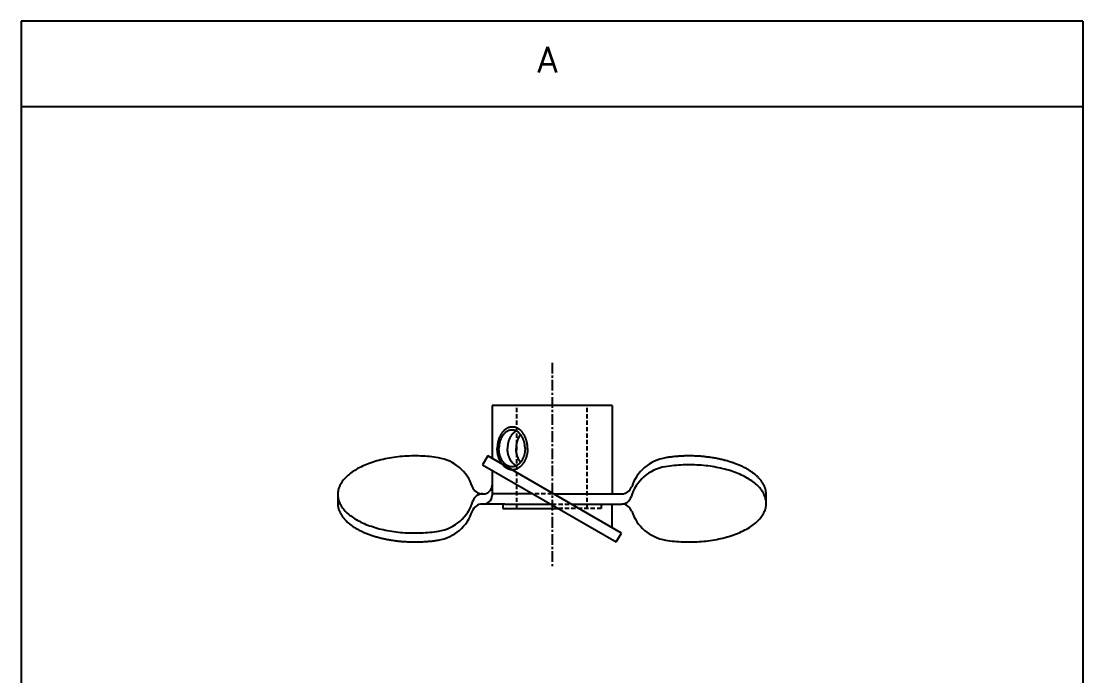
# Model space of a CAD drawing. Extents: x 248 to 1051, y 18 to 1053.
# Drawn here: x 926.9 to 1050.8, y 381.7 to 458.1 of the extents above; entities that cross this region are included whole.
import ezdxf

# ---------------------------------------------------------------- set-up
doc = ezdxf.new("R2010")
doc.units = 0
doc.linetypes.add('CENTER', pattern=[2, 1.25, -0.25, 0.25, -0.25])
doc.linetypes.add('DASHED', pattern=[0.75, 0.5, -0.25])
doc.layers.get('0').update_dxf_attribs({"linetype": 'CONTINUOUS'})
doc.layers.add('CENTER', color=1, linetype='CENTER')
doc.styles.get("Standard").update_dxf_attribs({"font": 'txt.shx', "bigfont": 'bigfont.shx'})

# ---------------------------------------------------------------- blocks, each defined once
blk = doc.blocks.new('*U0')
at = {"color": 7, "linetype": 'CONTINUOUS'}
blk.add_text('A', height=3, dxfattribs=at).set_placement((493.82, 299.6))

msp = doc.modelspace()

# ---------------------------------------------------------------- linework, layer by layer
at = {"color": 7, "linetype": 'CONTINUOUS'}
for p, q in [((926.91, 458.11), (926.91, 188.11)), ((926.91, 458.11), (926.91, 188.11)), ((1050.79, 458.11), (926.91, 458.11)), ((1050.79, 458.11), (1050.79, 188.11)), ((1050.79, 458.11), (1050.79, 188.11)), ((1050.79, 448.11), (926.91, 448.11)), ((995.85, 413.25), (981.85, 413.25)), ((995.85, 413.25), (981.85, 413.25)), ((981.85, 413.25), (981.85, 407.09)), ((995.85, 413.25), (995.85, 402.95)), ((981.35, 407.37), (980.75, 406.34)), ((980.75, 406.34), (996.34, 397.34)), ((996.94, 398.37), (981.35, 407.37)), ((981.85, 405.7), (981.85, 402.75)), ((963.85, 402.87), (963.85, 401.84)), ((980.69, 402.95), (980.85, 402.95)), ((986.61, 402.95), (981.85, 402.95)), ((989.01, 402.95), (988.85, 402.95)), ((989.01, 402.95), (997, 402.95)), ((1013.85, 401.84), (1013.85, 402.87)), ((981.85, 401.75), (980.69, 401.75)), ((983.35, 401.75), (981.85, 401.75)), ((983.1, 401.75), (983.1, 401.25)), ((983.35, 401.75), (988.69, 401.75)), ((988.69, 401.75), (988.85, 401.75)), ((991.09, 401.75), (994.35, 401.75)), ((994.35, 401.75), (995.85, 401.75)), ((995.85, 401.75), (997, 401.75)), ((995.85, 398.98), (995.85, 401.75)), ((983.1, 401.25), (988.85, 401.25)), ((988.85, 401.25), (989.58, 401.25)), ((996.34, 397.34), (996.94, 398.37))]:
    msp.add_line(p, q, dxfattribs=at)
at = {"color": 3, "linetype": 'DASHED'}
for p, q in [((984.75, 401.25), (984.75, 413.25)), ((992.95, 401.25), (992.95, 413.25)), ((988.85, 402.95), (986.61, 402.95)), ((988.85, 401.75), (991.09, 401.75)), ((994.6, 401.75), (994.6, 401.25)), ((994.6, 401.25), (989.58, 401.25))]:
    msp.add_line(p, q, dxfattribs=at)
at = {"color": 7, "linetype": 'CONTINUOUS'}
for points in [[(985.99, 408.25, 0), (985.99, 408.32, 0), (985.99, 408.38, 0), (985.99, 408.44, 0), (985.98, 408.5, 0), (985.98, 408.56, 0), (985.97, 408.62, 0), (985.97, 408.68, 0), (985.96, 408.74, 0), (985.95, 408.8, 0), (985.94, 408.86, 0), (985.93, 408.92, 0), (985.92, 408.98, 0), (985.9, 409.04, 0), (985.89, 409.1, 0), (985.87, 409.15, 0), (985.86, 409.21, 0), (985.84, 409.27, 0), (985.82, 409.32, 0), (985.8, 409.38, 0), (985.78, 409.43, 0), (985.76, 409.49, 0), (985.74, 409.54, 0), (985.72, 409.59, 0), (985.69, 409.64, 0), (985.67, 409.69, 0), (985.64, 409.74, 0), (985.62, 409.79, 0), (985.59, 409.84, 0), (985.56, 409.89, 0), (985.53, 409.93, 0), (985.5, 409.98, 0), (985.47, 410.02, 0), (985.44, 410.07, 0), (985.41, 410.11, 0), (985.38, 410.15, 0), (985.35, 410.19, 0), (985.31, 410.23, 0), (985.28, 410.26, 0), (985.24, 410.3, 0), (985.21, 410.33, 0), (985.17, 410.37, 0), (985.13, 410.4, 0), (985.1, 410.43, 0), (985.06, 410.46, 0), (985.02, 410.49, 0), (984.98, 410.51, 0), (984.94, 410.54, 0), (984.9, 410.56, 0), (984.86, 410.59, 0), (984.82, 410.61, 0), (984.78, 410.63, 0), (984.74, 410.65, 0), (984.7, 410.66, 0), (984.65, 410.68, 0), (984.61, 410.69, 0), (984.57, 410.71, 0), (984.53, 410.72, 0), (984.48, 410.73, 0), (984.44, 410.74, 0), (984.4, 410.74, 0), (984.35, 410.75, 0), (984.31, 410.75, 0), (984.27, 410.75, 0), (984.22, 410.75, 0), (984.18, 410.75, 0), (984.14, 410.75, 0), (984.09, 410.75, 0), (984.05, 410.74, 0), (984.01, 410.74, 0), (983.97, 410.73, 0), (983.92, 410.72, 0), (983.88, 410.71, 0), (983.84, 410.69, 0), (983.79, 410.68, 0), (983.75, 410.66, 0), (983.71, 410.65, 0), (983.67, 410.63, 0), (983.63, 410.61, 0), (983.59, 410.59, 0), (983.55, 410.56, 0), (983.51, 410.54, 0), (983.47, 410.51, 0), (983.43, 410.49, 0), (983.39, 410.46, 0), (983.35, 410.43, 0), (983.32, 410.4, 0), (983.28, 410.37, 0), (983.24, 410.33, 0), (983.21, 410.3, 0), (983.17, 410.26, 0), (983.14, 410.23, 0), (983.1, 410.19, 0), (983.07, 410.15, 0), (983.04, 410.11, 0), (983, 410.07, 0), (982.97, 410.02, 0), (982.94, 409.98, 0), (982.91, 409.93, 0), (982.88, 409.89, 0), (982.86, 409.84, 0), (982.83, 409.79, 0), (982.8, 409.74, 0), (982.78, 409.69, 0), (982.75, 409.64, 0), (982.73, 409.59, 0), (982.71, 409.54, 0), (982.69, 409.49, 0), (982.66, 409.43, 0), (982.64, 409.38, 0), (982.63, 409.32, 0), (982.61, 409.27, 0), (982.59, 409.21, 0), (982.58, 409.15, 0), (982.56, 409.1, 0), (982.54, 409.04, 0), (982.53, 408.98, 0), (982.52, 408.92, 0), (982.51, 408.86, 0), (982.5, 408.8, 0), (982.49, 408.74, 0), (982.48, 408.68, 0), (982.48, 408.62, 0), (982.47, 408.56, 0), (982.47, 408.5, 0), (982.46, 408.44, 0), (982.46, 408.38, 0), (982.46, 408.32, 0), (982.46, 408.25, 0)], [(985.7, 408.25, 0), (985.7, 408.31, 0), (985.7, 408.36, 0), (985.7, 408.41, 0), (985.69, 408.47, 0), (985.69, 408.52, 0), (985.68, 408.57, 0), (985.68, 408.62, 0), (985.67, 408.67, 0), (985.66, 408.73, 0), (985.65, 408.78, 0), (985.64, 408.83, 0), (985.63, 408.88, 0), (985.62, 408.93, 0), (985.61, 408.98, 0), (985.6, 409.03, 0), (985.58, 409.08, 0), (985.57, 409.13, 0), (985.55, 409.17, 0), (985.54, 409.22, 0), (985.52, 409.27, 0), (985.5, 409.31, 0), (985.48, 409.36, 0), (985.46, 409.4, 0), (985.44, 409.45, 0), (985.42, 409.49, 0), (985.4, 409.54, 0), (985.38, 409.58, 0), (985.35, 409.62, 0), (985.33, 409.66, 0), (985.3, 409.7, 0), (985.28, 409.74, 0), (985.25, 409.77, 0), (985.23, 409.81, 0), (985.2, 409.85, 0), (985.17, 409.88, 0), (985.14, 409.92, 0), (985.11, 409.95, 0), (985.09, 409.98, 0), (985.05, 410.01, 0), (985.02, 410.04, 0), (984.99, 410.07, 0), (984.96, 410.1, 0), (984.93, 410.13, 0), (984.9, 410.15, 0), (984.86, 410.18, 0), (984.83, 410.2, 0), (984.79, 410.22, 0), (984.76, 410.24, 0), (984.73, 410.26, 0), (984.69, 410.28, 0), (984.66, 410.3, 0), (984.62, 410.31, 0), (984.58, 410.33, 0), (984.55, 410.34, 0), (984.51, 410.35, 0), (984.48, 410.36, 0), (984.44, 410.37, 0), (984.4, 410.38, 0), (984.37, 410.39, 0), (984.33, 410.39, 0), (984.29, 410.4, 0), (984.25, 410.4, 0), (984.22, 410.4, 0), (984.18, 410.4, 0), (984.14, 410.4, 0), (984.1, 410.4, 0), (984.07, 410.4, 0), (984.03, 410.39, 0), (983.99, 410.39, 0), (983.96, 410.38, 0), (983.92, 410.37, 0), (983.88, 410.36, 0), (983.85, 410.35, 0), (983.81, 410.34, 0), (983.77, 410.33, 0), (983.74, 410.31, 0), (983.7, 410.3, 0), (983.67, 410.28, 0), (983.63, 410.26, 0), (983.6, 410.24, 0), (983.56, 410.22, 0), (983.53, 410.2, 0), (983.5, 410.18, 0), (983.46, 410.15, 0), (983.43, 410.13, 0), (983.4, 410.1, 0), (983.37, 410.07, 0), (983.33, 410.04, 0), (983.3, 410.01, 0), (983.27, 409.98, 0), (983.24, 409.95, 0), (983.21, 409.92, 0), (983.19, 409.88, 0), (983.16, 409.85, 0), (983.13, 409.81, 0), (983.1, 409.77, 0), (983.08, 409.74, 0), (983.05, 409.7, 0), (983.03, 409.66, 0), (983, 409.62, 0), (982.98, 409.58, 0), (982.96, 409.54, 0), (982.94, 409.49, 0), (982.91, 409.45, 0), (982.89, 409.4, 0), (982.88, 409.36, 0), (982.86, 409.31, 0), (982.84, 409.27, 0), (982.82, 409.22, 0), (982.8, 409.17, 0), (982.79, 409.13, 0), (982.77, 409.08, 0), (982.76, 409.03, 0), (982.75, 408.98, 0), (982.74, 408.93, 0), (982.72, 408.88, 0), (982.71, 408.83, 0), (982.7, 408.78, 0), (982.7, 408.73, 0), (982.69, 408.67, 0), (982.68, 408.62, 0), (982.67, 408.57, 0), (982.67, 408.52, 0), (982.67, 408.47, 0), (982.66, 408.41, 0), (982.66, 408.36, 0), (982.66, 408.31, 0), (982.66, 408.25, 0)], [(984.68, 410.29, 0), (984.66, 410.28, 0), (984.65, 410.27, 0), (984.64, 410.26, 0), (984.62, 410.26, 0), (984.61, 410.25, 0), (984.6, 410.24, 0), (984.58, 410.23, 0), (984.57, 410.23, 0), (984.56, 410.22, 0), (984.54, 410.21, 0), (984.53, 410.2, 0), (984.52, 410.19, 0), (984.5, 410.18, 0), (984.49, 410.17, 0), (984.48, 410.16, 0), (984.46, 410.15, 0), (984.45, 410.14, 0), (984.44, 410.13, 0), (984.42, 410.12, 0), (984.41, 410.11, 0), (984.4, 410.1, 0), (984.39, 410.09, 0), (984.38, 410.08, 0), (984.36, 410.07, 0), (984.35, 410.06, 0), (984.34, 410.05, 0), (984.33, 410.04, 0), (984.31, 410.02, 0), (984.3, 410.01, 0), (984.29, 410, 0), (984.28, 409.99, 0), (984.27, 409.97, 0), (984.25, 409.96, 0), (984.24, 409.95, 0), (984.23, 409.94, 0), (984.22, 409.92, 0), (984.21, 409.91, 0), (984.2, 409.9, 0), (984.19, 409.88, 0), (984.17, 409.87, 0), (984.16, 409.86, 0), (984.15, 409.84, 0), (984.14, 409.83, 0), (984.13, 409.81, 0), (984.12, 409.8, 0), (984.11, 409.79, 0), (984.1, 409.77, 0), (984.09, 409.75, 0), (984.08, 409.74, 0), (984.07, 409.73, 0), (984.06, 409.71, 0), (984.05, 409.69, 0), (984.04, 409.68, 0), (984.03, 409.66, 0), (984.02, 409.65, 0), (984.01, 409.63, 0), (984, 409.62, 0), (983.99, 409.6, 0), (983.98, 409.58, 0), (983.98, 409.57, 0), (983.97, 409.55, 0), (983.96, 409.53, 0), (983.95, 409.52, 0), (983.94, 409.5, 0), (983.93, 409.48, 0), (983.92, 409.47, 0), (983.91, 409.45, 0), (983.91, 409.43, 0), (983.9, 409.41, 0), (983.89, 409.4, 0), (983.88, 409.38, 0), (983.88, 409.36, 0), (983.87, 409.34, 0), (983.86, 409.33, 0), (983.85, 409.31, 0), (983.85, 409.29, 0), (983.84, 409.27, 0), (983.83, 409.25, 0), (983.83, 409.24, 0), (983.82, 409.22, 0), (983.81, 409.2, 0), (983.81, 409.18, 0), (983.8, 409.16, 0), (983.79, 409.14, 0), (983.79, 409.12, 0), (983.78, 409.1, 0), (983.78, 409.08, 0), (983.77, 409.06, 0), (983.76, 409.05, 0), (983.76, 409.03, 0), (983.75, 409.01, 0), (983.75, 408.99, 0), (983.75, 408.97, 0), (983.74, 408.95, 0), (983.74, 408.93, 0), (983.73, 408.91, 0), (983.73, 408.89, 0), (983.72, 408.87, 0), (983.72, 408.85, 0), (983.71, 408.83, 0), (983.71, 408.81, 0), (983.71, 408.79, 0), (983.7, 408.77, 0), (983.7, 408.75, 0), (983.7, 408.73, 0), (983.69, 408.71, 0), (983.69, 408.69, 0), (983.69, 408.67, 0), (983.68, 408.65, 0), (983.68, 408.63, 0), (983.68, 408.61, 0), (983.68, 408.59, 0), (983.67, 408.56, 0), (983.67, 408.55, 0), (983.67, 408.52, 0), (983.67, 408.5, 0), (983.67, 408.48, 0), (983.67, 408.46, 0), (983.66, 408.44, 0), (983.66, 408.42, 0), (983.66, 408.4, 0), (983.66, 408.38, 0), (983.66, 408.36, 0), (983.66, 408.34, 0), (983.66, 408.32, 0), (983.66, 408.3, 0), (983.66, 408.28, 0), (983.66, 408.25, 0)], [(985.18, 409.87, 0), (985.17, 409.87, 0), (985.16, 409.86, 0), (985.16, 409.85, 0), (985.15, 409.84, 0), (985.14, 409.83, 0), (985.13, 409.82, 0), (985.13, 409.81, 0), (985.12, 409.8, 0), (985.11, 409.79, 0), (985.11, 409.78, 0), (985.1, 409.77, 0), (985.09, 409.76, 0), (985.08, 409.75, 0), (985.08, 409.74, 0), (985.07, 409.73, 0), (985.06, 409.71, 0), (985.06, 409.7, 0), (985.05, 409.69, 0), (985.04, 409.68, 0), (985.04, 409.67, 0), (985.03, 409.66, 0), (985.02, 409.65, 0), (985.02, 409.64, 0), (985.01, 409.63, 0), (985, 409.62, 0), (985, 409.61, 0), (984.99, 409.6, 0), (984.98, 409.58, 0), (984.98, 409.57, 0), (984.97, 409.56, 0), (984.97, 409.55, 0), (984.96, 409.54, 0), (984.95, 409.53, 0), (984.95, 409.51, 0), (984.94, 409.5, 0), (984.94, 409.49, 0), (984.93, 409.48, 0), (984.92, 409.47, 0), (984.92, 409.46, 0), (984.91, 409.44, 0), (984.91, 409.43, 0), (984.9, 409.42, 0), (984.9, 409.41, 0), (984.89, 409.4, 0), (984.88, 409.38, 0), (984.88, 409.37, 0), (984.88, 409.36, 0), (984.87, 409.35, 0), (984.86, 409.33, 0), (984.86, 409.32, 0), (984.85, 409.31, 0), (984.85, 409.3, 0), (984.85, 409.29, 0), (984.84, 409.27, 0), (984.84, 409.26, 0), (984.83, 409.25, 0), (984.83, 409.24, 0), (984.82, 409.22, 0), (984.82, 409.21, 0), (984.81, 409.2, 0), (984.81, 409.18, 0), (984.8, 409.17, 0), (984.8, 409.16, 0), (984.79, 409.14, 0), (984.79, 409.13, 0), (984.79, 409.12, 0), (984.78, 409.11, 0), (984.78, 409.09, 0), (984.77, 409.08, 0), (984.77, 409.06, 0), (984.77, 409.05, 0), (984.76, 409.04, 0), (984.76, 409.02, 0), (984.76, 409.01, 0), (984.75, 409, 0), (984.75, 408.99, 0), (984.75, 408.97, 0), (984.74, 408.96, 0), (984.74, 408.94, 0), (984.74, 408.93, 0), (984.73, 408.92, 0), (984.73, 408.9, 0), (984.73, 408.89, 0), (984.72, 408.88, 0), (984.72, 408.86, 0), (984.72, 408.85, 0), (984.72, 408.83, 0), (984.71, 408.82, 0), (984.71, 408.81, 0), (984.71, 408.79, 0), (984.71, 408.78, 0), (984.7, 408.77, 0), (984.7, 408.75, 0), (984.7, 408.74, 0), (984.7, 408.72, 0), (984.69, 408.71, 0), (984.69, 408.7, 0), (984.69, 408.68, 0), (984.69, 408.67, 0), (984.68, 408.65, 0), (984.68, 408.64, 0), (984.68, 408.63, 0), (984.68, 408.61, 0), (984.68, 408.6, 0), (984.68, 408.58, 0), (984.67, 408.57, 0), (984.67, 408.56, 0), (984.67, 408.54, 0), (984.67, 408.53, 0), (984.67, 408.51, 0), (984.67, 408.5, 0), (984.67, 408.48, 0), (984.67, 408.47, 0), (984.66, 408.45, 0), (984.66, 408.44, 0), (984.66, 408.43, 0), (984.66, 408.41, 0), (984.66, 408.4, 0), (984.66, 408.38, 0), (984.66, 408.37, 0), (984.66, 408.36, 0), (984.66, 408.34, 0), (984.66, 408.33, 0), (984.66, 408.31, 0), (984.66, 408.3, 0), (984.66, 408.28, 0), (984.66, 408.27, 0), (984.66, 408.25, 0)], [(985.99, 408.25, 0), (985.99, 408.19, 0), (985.99, 408.13, 0), (985.99, 408.07, 0), (985.98, 408.01, 0), (985.98, 407.95, 0), (985.97, 407.89, 0), (985.97, 407.83, 0), (985.96, 407.77, 0), (985.95, 407.71, 0), (985.94, 407.65, 0), (985.93, 407.59, 0), (985.92, 407.53, 0), (985.9, 407.47, 0), (985.89, 407.41, 0), (985.87, 407.36, 0), (985.86, 407.3, 0), (985.84, 407.24, 0), (985.82, 407.19, 0), (985.8, 407.13, 0), (985.78, 407.08, 0), (985.76, 407.02, 0), (985.74, 406.97, 0), (985.72, 406.92, 0), (985.69, 406.87, 0), (985.67, 406.81, 0), (985.64, 406.77, 0), (985.62, 406.72, 0), (985.59, 406.67, 0), (985.56, 406.62, 0), (985.53, 406.58, 0), (985.5, 406.53, 0), (985.47, 406.49, 0), (985.44, 406.44, 0), (985.41, 406.4, 0), (985.38, 406.36, 0), (985.35, 406.32, 0), (985.31, 406.28, 0), (985.28, 406.25, 0), (985.24, 406.21, 0), (985.21, 406.18, 0), (985.17, 406.14, 0), (985.13, 406.11, 0), (985.1, 406.08, 0), (985.06, 406.05, 0), (985.02, 406.02, 0), (984.98, 406, 0), (984.94, 405.97, 0), (984.9, 405.94, 0), (984.86, 405.92, 0), (984.82, 405.9, 0), (984.78, 405.88, 0), (984.74, 405.86, 0), (984.7, 405.85, 0), (984.65, 405.83, 0), (984.61, 405.82, 0), (984.57, 405.8, 0), (984.53, 405.79, 0), (984.48, 405.78, 0), (984.44, 405.77, 0), (984.4, 405.77, 0), (984.35, 405.76, 0), (984.31, 405.76, 0), (984.27, 405.76, 0), (984.22, 405.75, 0), (984.18, 405.76, 0), (984.14, 405.76, 0), (984.09, 405.76, 0), (984.05, 405.77, 0), (984.01, 405.77, 0), (983.97, 405.78, 0), (983.92, 405.79, 0), (983.88, 405.8, 0), (983.84, 405.82, 0), (983.79, 405.83, 0), (983.75, 405.85, 0), (983.71, 405.86, 0), (983.67, 405.88, 0), (983.63, 405.9, 0), (983.59, 405.92, 0), (983.55, 405.94, 0), (983.51, 405.97, 0), (983.47, 406, 0), (983.43, 406.02, 0), (983.39, 406.05, 0), (983.35, 406.08, 0), (983.32, 406.11, 0), (983.28, 406.14, 0), (983.24, 406.18, 0), (983.21, 406.21, 0), (983.17, 406.25, 0), (983.14, 406.28, 0), (983.1, 406.32, 0), (983.07, 406.36, 0), (983.04, 406.4, 0), (983, 406.44, 0), (982.97, 406.49, 0), (982.94, 406.53, 0), (982.91, 406.58, 0), (982.88, 406.62, 0), (982.86, 406.67, 0), (982.83, 406.72, 0), (982.8, 406.77, 0), (982.78, 406.81, 0), (982.75, 406.87, 0), (982.73, 406.92, 0), (982.71, 406.97, 0), (982.69, 407.02, 0), (982.66, 407.08, 0), (982.64, 407.13, 0), (982.63, 407.19, 0), (982.61, 407.24, 0), (982.59, 407.3, 0), (982.58, 407.36, 0), (982.56, 407.41, 0), (982.54, 407.47, 0), (982.53, 407.53, 0), (982.52, 407.59, 0), (982.51, 407.65, 0), (982.5, 407.71, 0), (982.49, 407.77, 0), (982.48, 407.83, 0), (982.48, 407.89, 0), (982.47, 407.95, 0), (982.47, 408.01, 0), (982.46, 408.07, 0), (982.46, 408.13, 0), (982.46, 408.19, 0), (982.46, 408.25, 0)], [(985.7, 408.25, 0), (985.7, 408.2, 0), (985.7, 408.15, 0), (985.7, 408.1, 0), (985.69, 408.04, 0), (985.69, 407.99, 0), (985.68, 407.94, 0), (985.68, 407.89, 0), (985.67, 407.84, 0), (985.66, 407.78, 0), (985.65, 407.73, 0), (985.64, 407.68, 0), (985.63, 407.63, 0), (985.62, 407.58, 0), (985.61, 407.53, 0), (985.6, 407.48, 0), (985.58, 407.43, 0), (985.57, 407.38, 0), (985.55, 407.34, 0), (985.54, 407.29, 0), (985.52, 407.24, 0), (985.5, 407.19, 0), (985.48, 407.15, 0), (985.46, 407.11, 0), (985.44, 407.06, 0), (985.42, 407.02, 0), (985.4, 406.97, 0), (985.38, 406.93, 0), (985.35, 406.89, 0), (985.33, 406.85, 0), (985.3, 406.81, 0), (985.28, 406.77, 0), (985.25, 406.74, 0), (985.23, 406.7, 0), (985.2, 406.66, 0), (985.17, 406.63, 0), (985.14, 406.59, 0), (985.11, 406.56, 0), (985.09, 406.53, 0), (985.05, 406.5, 0), (985.02, 406.47, 0), (984.99, 406.44, 0), (984.96, 406.41, 0), (984.93, 406.38, 0), (984.9, 406.36, 0), (984.86, 406.33, 0), (984.83, 406.31, 0), (984.79, 406.29, 0), (984.76, 406.27, 0), (984.73, 406.25, 0), (984.69, 406.23, 0), (984.66, 406.21, 0), (984.62, 406.2, 0), (984.58, 406.18, 0), (984.55, 406.17, 0), (984.51, 406.16, 0), (984.48, 406.15, 0), (984.44, 406.14, 0), (984.4, 406.13, 0), (984.37, 406.12, 0), (984.33, 406.12, 0), (984.29, 406.11, 0), (984.25, 406.11, 0), (984.22, 406.11, 0), (984.18, 406.11, 0), (984.14, 406.11, 0), (984.1, 406.11, 0), (984.07, 406.11, 0), (984.03, 406.12, 0), (983.99, 406.12, 0), (983.96, 406.13, 0), (983.92, 406.14, 0), (983.88, 406.15, 0), (983.85, 406.16, 0), (983.81, 406.17, 0), (983.77, 406.18, 0), (983.74, 406.2, 0), (983.7, 406.21, 0), (983.67, 406.23, 0), (983.63, 406.25, 0), (983.6, 406.27, 0), (983.56, 406.29, 0), (983.53, 406.31, 0), (983.5, 406.33, 0), (983.46, 406.36, 0), (983.43, 406.38, 0), (983.4, 406.41, 0), (983.37, 406.44, 0), (983.33, 406.47, 0), (983.3, 406.5, 0), (983.27, 406.53, 0), (983.24, 406.56, 0), (983.21, 406.59, 0), (983.19, 406.63, 0), (983.16, 406.66, 0), (983.13, 406.7, 0), (983.1, 406.74, 0), (983.08, 406.77, 0), (983.05, 406.81, 0), (983.03, 406.85, 0), (983, 406.89, 0), (982.98, 406.93, 0), (982.96, 406.97, 0), (982.94, 407.02, 0), (982.91, 407.06, 0), (982.89, 407.11, 0), (982.88, 407.15, 0), (982.86, 407.19, 0), (982.84, 407.24, 0), (982.82, 407.29, 0), (982.8, 407.34, 0), (982.79, 407.38, 0), (982.77, 407.43, 0), (982.76, 407.48, 0), (982.75, 407.53, 0), (982.74, 407.58, 0), (982.72, 407.63, 0), (982.71, 407.68, 0), (982.7, 407.73, 0), (982.7, 407.78, 0), (982.69, 407.84, 0), (982.68, 407.89, 0), (982.67, 407.94, 0), (982.67, 407.99, 0), (982.67, 408.04, 0), (982.66, 408.1, 0), (982.66, 408.15, 0), (982.66, 408.2, 0), (982.66, 408.25, 0)], [(984.68, 406.23, 0), (984.66, 406.23, 0), (984.65, 406.24, 0), (984.64, 406.25, 0), (984.62, 406.25, 0), (984.61, 406.26, 0), (984.6, 406.27, 0), (984.58, 406.28, 0), (984.57, 406.29, 0), (984.56, 406.29, 0), (984.54, 406.3, 0), (984.53, 406.31, 0), (984.52, 406.32, 0), (984.5, 406.33, 0), (984.49, 406.34, 0), (984.48, 406.35, 0), (984.46, 406.36, 0), (984.45, 406.37, 0), (984.44, 406.38, 0), (984.42, 406.39, 0), (984.41, 406.4, 0), (984.4, 406.41, 0), (984.39, 406.42, 0), (984.38, 406.43, 0), (984.36, 406.44, 0), (984.35, 406.45, 0), (984.34, 406.46, 0), (984.33, 406.48, 0), (984.31, 406.49, 0), (984.3, 406.5, 0), (984.29, 406.51, 0), (984.28, 406.52, 0), (984.27, 406.54, 0), (984.25, 406.55, 0), (984.24, 406.56, 0), (984.23, 406.57, 0), (984.22, 406.59, 0), (984.21, 406.6, 0), (984.2, 406.61, 0), (984.19, 406.63, 0), (984.17, 406.64, 0), (984.16, 406.65, 0), (984.15, 406.67, 0), (984.14, 406.68, 0), (984.13, 406.7, 0), (984.12, 406.71, 0), (984.11, 406.73, 0), (984.1, 406.74, 0), (984.09, 406.75, 0), (984.08, 406.77, 0), (984.07, 406.79, 0), (984.06, 406.8, 0), (984.05, 406.81, 0), (984.04, 406.83, 0), (984.03, 406.85, 0), (984.02, 406.86, 0), (984.01, 406.88, 0), (984, 406.89, 0), (983.99, 406.91, 0), (983.98, 406.93, 0), (983.98, 406.94, 0), (983.97, 406.96, 0), (983.96, 406.98, 0), (983.95, 406.99, 0), (983.94, 407.01, 0), (983.93, 407.03, 0), (983.92, 407.04, 0), (983.91, 407.06, 0), (983.91, 407.08, 0), (983.9, 407.1, 0), (983.89, 407.11, 0), (983.88, 407.13, 0), (983.88, 407.15, 0), (983.87, 407.17, 0), (983.86, 407.18, 0), (983.85, 407.2, 0), (983.85, 407.22, 0), (983.84, 407.24, 0), (983.83, 407.26, 0), (983.83, 407.27, 0), (983.82, 407.29, 0), (983.81, 407.31, 0), (983.81, 407.33, 0), (983.8, 407.35, 0), (983.79, 407.37, 0), (983.79, 407.39, 0), (983.78, 407.41, 0), (983.78, 407.43, 0), (983.77, 407.44, 0), (983.76, 407.46, 0), (983.76, 407.48, 0), (983.75, 407.5, 0), (983.75, 407.52, 0), (983.75, 407.54, 0), (983.74, 407.56, 0), (983.74, 407.58, 0), (983.73, 407.6, 0), (983.73, 407.62, 0), (983.72, 407.64, 0), (983.72, 407.66, 0), (983.71, 407.68, 0), (983.71, 407.7, 0), (983.71, 407.72, 0), (983.7, 407.74, 0), (983.7, 407.76, 0), (983.7, 407.78, 0), (983.69, 407.8, 0), (983.69, 407.82, 0), (983.69, 407.84, 0), (983.68, 407.86, 0), (983.68, 407.88, 0), (983.68, 407.9, 0), (983.68, 407.92, 0), (983.67, 407.94, 0), (983.67, 407.96, 0), (983.67, 407.99, 0), (983.67, 408.01, 0), (983.67, 408.03, 0), (983.67, 408.05, 0), (983.66, 408.07, 0), (983.66, 408.09, 0), (983.66, 408.11, 0), (983.66, 408.13, 0), (983.66, 408.15, 0), (983.66, 408.17, 0), (983.66, 408.19, 0), (983.66, 408.21, 0), (983.66, 408.23, 0), (983.66, 408.25, 0)], [(985.18, 406.64, 0), (985.17, 406.64, 0), (985.16, 406.65, 0), (985.16, 406.66, 0), (985.15, 406.67, 0), (985.14, 406.68, 0), (985.13, 406.69, 0), (985.13, 406.7, 0), (985.12, 406.71, 0), (985.11, 406.72, 0), (985.11, 406.73, 0), (985.1, 406.74, 0), (985.09, 406.75, 0), (985.08, 406.76, 0), (985.08, 406.77, 0), (985.07, 406.79, 0), (985.06, 406.8, 0), (985.06, 406.81, 0), (985.05, 406.82, 0), (985.04, 406.83, 0), (985.04, 406.84, 0), (985.03, 406.85, 0), (985.02, 406.86, 0), (985.02, 406.87, 0), (985.01, 406.88, 0), (985, 406.89, 0), (985, 406.9, 0), (984.99, 406.92, 0), (984.98, 406.93, 0), (984.98, 406.94, 0), (984.97, 406.95, 0), (984.97, 406.96, 0), (984.96, 406.97, 0), (984.95, 406.98, 0), (984.95, 407, 0), (984.94, 407.01, 0), (984.94, 407.02, 0), (984.93, 407.03, 0), (984.92, 407.04, 0), (984.92, 407.05, 0), (984.91, 407.06, 0), (984.91, 407.08, 0), (984.9, 407.09, 0), (984.9, 407.1, 0), (984.89, 407.11, 0), (984.88, 407.13, 0), (984.88, 407.14, 0), (984.88, 407.15, 0), (984.87, 407.16, 0), (984.86, 407.18, 0), (984.86, 407.19, 0), (984.85, 407.2, 0), (984.85, 407.21, 0), (984.85, 407.23, 0), (984.84, 407.24, 0), (984.84, 407.25, 0), (984.83, 407.26, 0), (984.83, 407.27, 0), (984.82, 407.29, 0), (984.82, 407.3, 0), (984.81, 407.31, 0), (984.81, 407.33, 0), (984.8, 407.34, 0), (984.8, 407.35, 0), (984.79, 407.37, 0), (984.79, 407.38, 0), (984.79, 407.39, 0), (984.78, 407.4, 0), (984.78, 407.42, 0), (984.77, 407.43, 0), (984.77, 407.44, 0), (984.77, 407.46, 0), (984.76, 407.47, 0), (984.76, 407.49, 0), (984.76, 407.5, 0), (984.75, 407.51, 0), (984.75, 407.52, 0), (984.75, 407.54, 0), (984.74, 407.55, 0), (984.74, 407.56, 0), (984.74, 407.58, 0), (984.73, 407.59, 0), (984.73, 407.61, 0), (984.73, 407.62, 0), (984.72, 407.63, 0), (984.72, 407.65, 0), (984.72, 407.66, 0), (984.72, 407.68, 0), (984.71, 407.69, 0), (984.71, 407.7, 0), (984.71, 407.72, 0), (984.71, 407.73, 0), (984.7, 407.74, 0), (984.7, 407.76, 0), (984.7, 407.77, 0), (984.7, 407.79, 0), (984.69, 407.8, 0), (984.69, 407.81, 0), (984.69, 407.83, 0), (984.69, 407.84, 0), (984.68, 407.86, 0), (984.68, 407.87, 0), (984.68, 407.88, 0), (984.68, 407.9, 0), (984.68, 407.91, 0), (984.68, 407.93, 0), (984.67, 407.94, 0), (984.67, 407.95, 0), (984.67, 407.97, 0), (984.67, 407.98, 0), (984.67, 408, 0), (984.67, 408.01, 0), (984.67, 408.03, 0), (984.67, 408.04, 0), (984.66, 408.06, 0), (984.66, 408.07, 0), (984.66, 408.08, 0), (984.66, 408.1, 0), (984.66, 408.11, 0), (984.66, 408.13, 0), (984.66, 408.14, 0), (984.66, 408.15, 0), (984.66, 408.17, 0), (984.66, 408.18, 0), (984.66, 408.2, 0), (984.66, 408.21, 0), (984.66, 408.23, 0), (984.66, 408.24, 0), (984.66, 408.25, 0)], [(975.59, 407.16, 0), (975.34, 407.2, 0), (975.08, 407.23, 0), (974.82, 407.26, 0), (974.56, 407.29, 0), (974.3, 407.31, 0), (974.04, 407.33, 0), (973.78, 407.35, 0), (973.51, 407.36, 0), (973.25, 407.37, 0), (972.99, 407.37, 0), (972.72, 407.37, 0), (972.46, 407.37, 0), (972.19, 407.36, 0), (971.93, 407.35, 0), (971.67, 407.34, 0), (971.4, 407.32, 0), (971.14, 407.29, 0), (970.88, 407.27, 0), (970.63, 407.24, 0), (970.37, 407.2, 0), (970.12, 407.16, 0), (969.87, 407.12, 0), (969.62, 407.07, 0), (969.37, 407.03, 0), (969.13, 406.97, 0), (968.89, 406.92, 0), (968.65, 406.86, 0), (968.42, 406.79, 0), (968.19, 406.73, 0), (967.97, 406.66, 0), (967.75, 406.58, 0), (967.53, 406.51, 0), (967.32, 406.43, 0), (967.12, 406.34, 0), (966.91, 406.26, 0), (966.72, 406.17, 0), (966.53, 406.08, 0), (966.34, 405.98, 0), (966.16, 405.89, 0), (965.99, 405.79, 0), (965.82, 405.69, 0), (965.66, 405.58, 0), (965.5, 405.47, 0), (965.35, 405.36, 0), (965.21, 405.25, 0), (965.07, 405.14, 0), (964.94, 405.02, 0), (964.82, 404.91, 0), (964.7, 404.79, 0), (964.59, 404.67, 0), (964.49, 404.55, 0), (964.4, 404.42, 0), (964.31, 404.3, 0), (964.23, 404.17, 0), (964.16, 404.04, 0), (964.09, 403.92, 0), (964.03, 403.79, 0), (963.98, 403.66, 0), (963.94, 403.52, 0), (963.91, 403.39, 0), (963.88, 403.26, 0), (963.86, 403.13, 0), (963.85, 403, 0), (963.85, 402.87, 0), (963.85, 402.73, 0), (963.86, 402.6, 0), (963.88, 402.47, 0), (963.91, 402.34, 0), (963.95, 402.21, 0), (963.99, 402.08, 0), (964.04, 401.95, 0), (964.1, 401.82, 0), (964.16, 401.69, 0), (964.24, 401.56, 0), (964.32, 401.44, 0), (964.41, 401.31, 0), (964.5, 401.19, 0), (964.61, 401.07, 0), (964.72, 400.94, 0), (964.83, 400.83, 0), (964.96, 400.71, 0), (965.09, 400.59, 0), (965.23, 400.48, 0), (965.37, 400.37, 0), (965.52, 400.26, 0), (965.68, 400.15, 0), (965.84, 400.05, 0), (966.01, 399.95, 0), (966.18, 399.85, 0), (966.37, 399.75, 0), (966.55, 399.66, 0), (966.74, 399.57, 0), (966.94, 399.48, 0), (967.14, 399.39, 0), (967.35, 399.31, 0), (967.56, 399.23, 0), (967.78, 399.16, 0), (968, 399.08, 0), (968.22, 399.01, 0), (968.45, 398.95, 0), (968.69, 398.88, 0), (968.92, 398.82, 0), (969.16, 398.77, 0), (969.4, 398.72, 0), (969.65, 398.67, 0), (969.9, 398.62, 0), (970.15, 398.58, 0), (970.4, 398.54, 0), (970.66, 398.51, 0), (970.92, 398.48, 0), (971.18, 398.45, 0), (971.44, 398.43, 0), (971.7, 398.41, 0), (971.96, 398.4, 0), (972.23, 398.38, 0), (972.49, 398.38, 0), (972.76, 398.38, 0), (973.02, 398.38, 0), (973.29, 398.38, 0), (973.55, 398.39, 0), (973.81, 398.4, 0), (974.08, 398.42, 0), (974.34, 398.44, 0), (974.6, 398.46, 0), (974.86, 398.49, 0), (975.11, 398.52, 0), (975.37, 398.56, 0), (975.62, 398.59, 0)], [(1002.11, 397.55, 0), (1002.36, 397.51, 0), (1002.61, 397.48, 0), (1002.87, 397.44, 0), (1003.13, 397.42, 0), (1003.39, 397.39, 0), (1003.65, 397.38, 0), (1003.92, 397.36, 0), (1004.18, 397.35, 0), (1004.44, 397.34, 0), (1004.71, 397.34, 0), (1004.97, 397.34, 0), (1005.24, 397.34, 0), (1005.5, 397.35, 0), (1005.77, 397.36, 0), (1006.03, 397.37, 0), (1006.29, 397.39, 0), (1006.55, 397.42, 0), (1006.81, 397.44, 0), (1007.07, 397.48, 0), (1007.32, 397.51, 0), (1007.58, 397.55, 0), (1007.83, 397.59, 0), (1008.08, 397.63, 0), (1008.32, 397.68, 0), (1008.56, 397.74, 0), (1008.8, 397.79, 0), (1009.04, 397.85, 0), (1009.27, 397.92, 0), (1009.5, 397.98, 0), (1009.73, 398.05, 0), (1009.95, 398.13, 0), (1010.16, 398.2, 0), (1010.37, 398.28, 0), (1010.58, 398.37, 0), (1010.78, 398.45, 0), (1010.98, 398.54, 0), (1011.17, 398.63, 0), (1011.35, 398.73, 0), (1011.53, 398.82, 0), (1011.71, 398.92, 0), (1011.88, 399.02, 0), (1012.04, 399.13, 0), (1012.19, 399.24, 0), (1012.34, 399.35, 0), (1012.49, 399.46, 0), (1012.62, 399.57, 0), (1012.75, 399.69, 0), (1012.88, 399.8, 0), (1012.99, 399.92, 0), (1013.1, 400.04, 0), (1013.2, 400.17, 0), (1013.3, 400.29, 0), (1013.39, 400.41, 0), (1013.47, 400.54, 0), (1013.54, 400.67, 0), (1013.6, 400.8, 0), (1013.66, 400.92, 0), (1013.71, 401.05, 0), (1013.75, 401.19, 0), (1013.79, 401.32, 0), (1013.81, 401.45, 0), (1013.83, 401.58, 0), (1013.84, 401.71, 0), (1013.85, 401.84, 0), (1013.84, 401.98, 0), (1013.83, 402.11, 0), (1013.81, 402.24, 0), (1013.78, 402.37, 0), (1013.75, 402.5, 0), (1013.7, 402.63, 0), (1013.65, 402.76, 0), (1013.6, 402.89, 0), (1013.53, 403.02, 0), (1013.46, 403.15, 0), (1013.37, 403.27, 0), (1013.29, 403.4, 0), (1013.19, 403.52, 0), (1013.09, 403.64, 0), (1012.98, 403.76, 0), (1012.86, 403.88, 0), (1012.74, 404, 0), (1012.61, 404.12, 0), (1012.47, 404.23, 0), (1012.32, 404.34, 0), (1012.17, 404.45, 0), (1012.02, 404.56, 0), (1011.85, 404.66, 0), (1011.69, 404.76, 0), (1011.51, 404.86, 0), (1011.33, 404.96, 0), (1011.14, 405.05, 0), (1010.95, 405.14, 0), (1010.75, 405.23, 0), (1010.55, 405.32, 0), (1010.34, 405.4, 0), (1010.13, 405.48, 0), (1009.92, 405.55, 0), (1009.7, 405.63, 0), (1009.47, 405.7, 0), (1009.24, 405.76, 0), (1009.01, 405.82, 0), (1008.77, 405.88, 0), (1008.53, 405.94, 0), (1008.29, 405.99, 0), (1008.04, 406.04, 0), (1007.79, 406.09, 0), (1007.54, 406.13, 0), (1007.29, 406.17, 0), (1007.03, 406.2, 0), (1006.78, 406.23, 0), (1006.52, 406.26, 0), (1006.26, 406.28, 0), (1005.99, 406.3, 0), (1005.73, 406.31, 0), (1005.47, 406.32, 0), (1005.2, 406.33, 0), (1004.94, 406.33, 0), (1004.67, 406.33, 0), (1004.41, 406.33, 0), (1004.14, 406.32, 0), (1003.88, 406.31, 0), (1003.62, 406.29, 0), (1003.36, 406.27, 0), (1003.1, 406.25, 0), (1002.84, 406.22, 0), (1002.58, 406.19, 0), (1002.33, 406.15, 0), (1002.07, 406.12, 0)], [(1013.85, 402.88, 0), (1013.85, 402.94, 0), (1013.84, 403.01, 0), (1013.84, 403.07, 0), (1013.83, 403.14, 0), (1013.82, 403.2, 0), (1013.81, 403.27, 0), (1013.8, 403.34, 0), (1013.79, 403.4, 0), (1013.77, 403.47, 0), (1013.75, 403.53, 0), (1013.73, 403.6, 0), (1013.71, 403.66, 0), (1013.68, 403.73, 0), (1013.66, 403.79, 0), (1013.63, 403.86, 0), (1013.6, 403.92, 0), (1013.57, 403.99, 0), (1013.53, 404.05, 0), (1013.5, 404.11, 0), (1013.46, 404.18, 0), (1013.42, 404.24, 0), (1013.38, 404.3, 0), (1013.34, 404.37, 0), (1013.29, 404.43, 0), (1013.25, 404.49, 0), (1013.2, 404.55, 0), (1013.15, 404.61, 0), (1013.1, 404.67, 0), (1013.04, 404.73, 0), (1012.99, 404.79, 0), (1012.93, 404.85, 0), (1012.87, 404.91, 0), (1012.81, 404.97, 0), (1012.75, 405.03, 0), (1012.68, 405.09, 0), (1012.62, 405.14, 0), (1012.55, 405.2, 0), (1012.48, 405.26, 0), (1012.41, 405.31, 0), (1012.34, 405.37, 0), (1012.26, 405.42, 0), (1012.19, 405.48, 0), (1012.11, 405.53, 0), (1012.03, 405.58, 0), (1011.95, 405.64, 0), (1011.87, 405.69, 0), (1011.79, 405.74, 0), (1011.7, 405.79, 0), (1011.61, 405.84, 0), (1011.53, 405.89, 0), (1011.44, 405.94, 0), (1011.35, 405.99, 0), (1011.25, 406.04, 0), (1011.16, 406.08, 0), (1011.07, 406.13, 0), (1010.97, 406.17, 0), (1010.87, 406.22, 0), (1010.77, 406.26, 0), (1010.67, 406.3, 0), (1010.57, 406.35, 0), (1010.47, 406.39, 0), (1010.37, 406.43, 0), (1010.26, 406.47, 0), (1010.15, 406.51, 0), (1010.05, 406.55, 0), (1009.94, 406.58, 0), (1009.83, 406.62, 0), (1009.72, 406.66, 0), (1009.61, 406.69, 0), (1009.49, 406.73, 0), (1009.38, 406.76, 0), (1009.27, 406.8, 0), (1009.15, 406.83, 0), (1009.03, 406.86, 0), (1008.92, 406.89, 0), (1008.8, 406.92, 0), (1008.68, 406.95, 0), (1008.56, 406.97, 0), (1008.44, 407, 0), (1008.32, 407.03, 0), (1008.19, 407.05, 0), (1008.07, 407.08, 0), (1007.95, 407.1, 0), (1007.82, 407.12, 0), (1007.7, 407.14, 0), (1007.57, 407.16, 0), (1007.44, 407.18, 0), (1007.32, 407.2, 0), (1007.19, 407.22, 0), (1007.06, 407.24, 0), (1006.93, 407.25, 0), (1006.81, 407.27, 0), (1006.68, 407.28, 0), (1006.55, 407.29, 0), (1006.42, 407.31, 0), (1006.29, 407.32, 0), (1006.16, 407.33, 0), (1006.02, 407.34, 0), (1005.89, 407.34, 0), (1005.76, 407.35, 0), (1005.63, 407.36, 0), (1005.5, 407.36, 0), (1005.37, 407.37, 0), (1005.23, 407.37, 0), (1005.1, 407.37, 0), (1004.97, 407.37, 0), (1004.84, 407.38, 0), (1004.71, 407.37, 0), (1004.57, 407.37, 0), (1004.44, 407.37, 0), (1004.31, 407.37, 0), (1004.18, 407.36, 0), (1004.05, 407.36, 0), (1003.91, 407.35, 0), (1003.78, 407.34, 0), (1003.65, 407.33, 0), (1003.52, 407.32, 0), (1003.39, 407.31, 0), (1003.26, 407.3, 0), (1003.13, 407.29, 0), (1003, 407.28, 0), (1002.87, 407.26, 0), (1002.74, 407.25, 0), (1002.61, 407.23, 0), (1002.49, 407.22, 0), (1002.36, 407.2, 0), (1002.23, 407.18, 0), (1002.11, 407.16, 0)], [(963.85, 401.83, 0), (963.85, 401.77, 0), (963.85, 401.7, 0), (963.86, 401.64, 0), (963.86, 401.57, 0), (963.87, 401.5, 0), (963.88, 401.44, 0), (963.89, 401.37, 0), (963.91, 401.31, 0), (963.93, 401.24, 0), (963.94, 401.18, 0), (963.96, 401.11, 0), (963.99, 401.05, 0), (964.01, 400.98, 0), (964.04, 400.92, 0), (964.07, 400.85, 0), (964.1, 400.79, 0), (964.13, 400.72, 0), (964.16, 400.66, 0), (964.2, 400.6, 0), (964.23, 400.53, 0), (964.27, 400.47, 0), (964.31, 400.41, 0), (964.36, 400.34, 0), (964.4, 400.28, 0), (964.45, 400.22, 0), (964.5, 400.16, 0), (964.55, 400.1, 0), (964.6, 400.04, 0), (964.65, 399.98, 0), (964.71, 399.92, 0), (964.76, 399.86, 0), (964.82, 399.8, 0), (964.88, 399.74, 0), (964.95, 399.68, 0), (965.01, 399.62, 0), (965.08, 399.56, 0), (965.14, 399.51, 0), (965.21, 399.45, 0), (965.28, 399.4, 0), (965.36, 399.34, 0), (965.43, 399.29, 0), (965.51, 399.23, 0), (965.58, 399.18, 0), (965.66, 399.12, 0), (965.74, 399.07, 0), (965.83, 399.02, 0), (965.91, 398.97, 0), (965.99, 398.92, 0), (966.08, 398.87, 0), (966.17, 398.82, 0), (966.26, 398.77, 0), (966.35, 398.72, 0), (966.44, 398.68, 0), (966.53, 398.63, 0), (966.63, 398.58, 0), (966.73, 398.54, 0), (966.82, 398.49, 0), (966.92, 398.45, 0), (967.02, 398.41, 0), (967.12, 398.36, 0), (967.23, 398.32, 0), (967.33, 398.28, 0), (967.43, 398.24, 0), (967.54, 398.2, 0), (967.65, 398.16, 0), (967.76, 398.12, 0), (967.87, 398.09, 0), (967.98, 398.05, 0), (968.09, 398.02, 0), (968.2, 397.98, 0), (968.31, 397.95, 0), (968.43, 397.92, 0), (968.54, 397.88, 0), (968.66, 397.85, 0), (968.78, 397.82, 0), (968.9, 397.79, 0), (969.02, 397.76, 0), (969.14, 397.74, 0), (969.26, 397.71, 0), (969.38, 397.68, 0), (969.5, 397.66, 0), (969.62, 397.63, 0), (969.75, 397.61, 0), (969.87, 397.59, 0), (970, 397.57, 0), (970.12, 397.55, 0), (970.25, 397.53, 0), (970.38, 397.51, 0), (970.5, 397.49, 0), (970.63, 397.47, 0), (970.76, 397.46, 0), (970.89, 397.44, 0), (971.02, 397.43, 0), (971.15, 397.42, 0), (971.28, 397.4, 0), (971.41, 397.39, 0), (971.54, 397.38, 0), (971.67, 397.37, 0), (971.8, 397.37, 0), (971.93, 397.36, 0), (972.06, 397.35, 0), (972.2, 397.35, 0), (972.33, 397.34, 0), (972.46, 397.34, 0), (972.59, 397.34, 0), (972.72, 397.34, 0), (972.86, 397.33, 0), (972.99, 397.34, 0), (973.12, 397.34, 0), (973.25, 397.34, 0), (973.38, 397.34, 0), (973.52, 397.35, 0), (973.65, 397.35, 0), (973.78, 397.36, 0), (973.91, 397.37, 0), (974.04, 397.38, 0), (974.17, 397.38, 0), (974.3, 397.39, 0), (974.43, 397.41, 0), (974.56, 397.42, 0), (974.69, 397.43, 0), (974.82, 397.44, 0), (974.95, 397.46, 0), (975.08, 397.48, 0), (975.21, 397.49, 0), (975.34, 397.51, 0), (975.46, 397.53, 0), (975.59, 397.55, 0)]]:
    msp.add_polyline3d(points, dxfattribs=at)
for centre, radius, start, end in [((974.8, 402.22), 5, 18.1513, 80.9164), ((1002.9, 402.22), 5, 99.0836, 161.8487), ((1002.87, 401.18), 5, 99.2045, 163.3694), ((980.85, 403.95), 1, 270, 0), ((980.69, 404.15), 1.2, 198.1513, 270), ((980.76, 401.75), 1.2, 90, 163.3694), ((980.85, 402.75), 1, 270, 0), ((996.93, 402.95), 1.2, 270, 343.3694), ((997, 404.15), 1.2, 270, 341.8487), ((974.82, 403.53), 5, 279.2045, 343.3694), ((980.69, 400.55), 1.2, 90, 161.8487), ((997, 400.55), 1.2, 18.1513, 90), ((974.8, 402.49), 5, 279.0836, 341.8487), ((1002.9, 402.49), 5, 198.1513, 260.9164)]:
    msp.add_arc(centre, radius, start, end, dxfattribs=at)
at = {"layer": 'CENTER', "color": 1, "linetype": 'CENTER'}
msp.add_line((988.85, 418.25), (988.85, 394.25), dxfattribs=at)

# ---------------------------------------------------------------- block references
at = {"color": 7, "linetype": 'CONTINUOUS'}
msp.add_blockref('*U0', (493.33, 152.52), dxfattribs=at)

doc.saveas('drawing.dxf')
